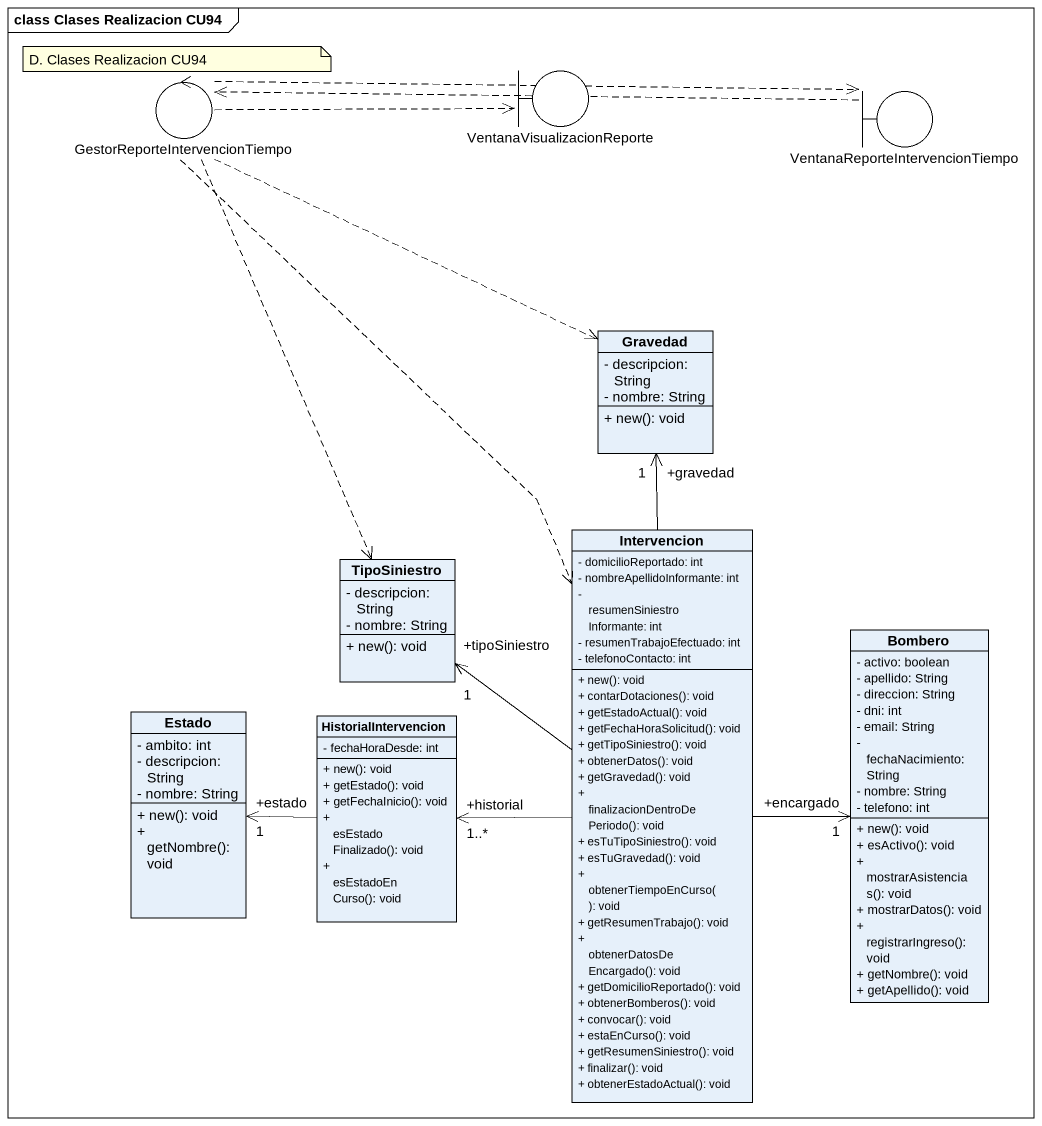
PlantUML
@startuml
mainframe class Clases Realizacion CU94
allowmixing
hide circle
hide empty members
skinparam classAttributeIconSize 0
boundary VentanaVisualizacionReporte
control "GestorReporteIntervencionTiempo" as GestorReporteIntervencionTie
boundary "VentanaReporteIntervencionTiempo" as VentanaReporteIntervencionTi
class Gravedad {
  - descripcion: String
  - nombre: String
  + new(): void
}
class Intervencion {
  - domicilioReportado: int
  - nombreApellidoInformante: int
  - resumenSiniestroInformante: int
  - resumenTrabajoEfectuado: int
  - telefonoContacto: int
  + new(): void
  + contarDotaciones(): void
  + getEstadoActual(): void
  + getFechaHoraSolicitud(): void
  + getTipoSiniestro(): void
  + obtenerDatos(): void
  + getGravedad(): void
  + finalizacionDentroDePeriodo(): void
  + esTuTipoSiniestro(): void
  + esTuGravedad(): void
  + obtenerTiempoEnCurso(): void
  + getResumenTrabajo(): void
  + obtenerDatosDeEncargado(): void
  + getDomicilioReportado(): void
  + obtenerBomberos(): void
  + convocar(): void
  + estaEnCurso(): void
  + getResumenSiniestro(): void
  + finalizar(): void
  + obtenerEstadoActual(): void
}
class TipoSiniestro {
  - descripcion: String
  - nombre: String
  + new(): void
}
class Bombero {
  - activo: boolean
  - apellido: String
  - direccion: String
  - dni: int
  - email: String
  - fechaNacimiento: String
  - nombre: String
  - telefono: int
  + new(): void
  + esActivo(): void
  + mostrarAsistencias(): void
  + mostrarDatos(): void
  + registrarIngreso(): void
  + getNombre(): void
  + getApellido(): void
}
class Estado {
  - ambito: int
  - descripcion: String
  - nombre: String
  + new(): void
  + getNombre(): void
}
class HistorialIntervencion {
  - fechaHoraDesde: int
  + new(): void
  + getEstado(): void
  + getFechaInicio(): void
  + esEstadoFinalizado(): void
  + esEstadoEnCurso(): void
}
GestorReporteIntervencionTie .right.> VentanaVisualizacionReporte
GestorReporteIntervencionTie .right.> VentanaReporteIntervencionTi
GestorReporteIntervencionTie .right.> Gravedad
GestorReporteIntervencionTie ..> Intervencion
GestorReporteIntervencionTie ..> TipoSiniestro
VentanaReporteIntervencionTi .left.> GestorReporteIntervencionTie
Intervencion -up-> "+gravedad\n1" Gravedad
Intervencion -up-> "+tipoSiniestro\n1" TipoSiniestro
Intervencion -right-> "+encargado\n1" Bombero
Intervencion -left-> "+historial\n1..*" HistorialIntervencion
HistorialIntervencion -left-> "+estado\n1" Estado
note as N1
  D. Clases Realizacion CU94
end note
@enduml
